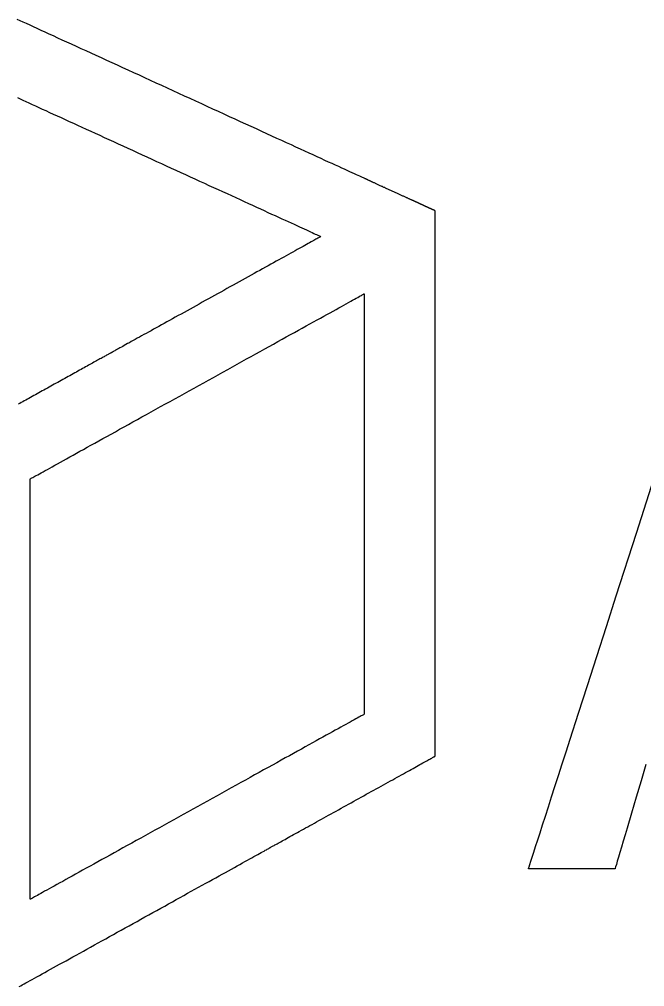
# Model space of a CAD drawing. Extents: x 16 to 853, y 21 to 603.
# Drawn here: x 223.4 to 435.4, y 26.1 to 353.8 of the extents above; entities that cross this region are included whole.
import ezdxf

# ---------------------------------------------------------------- set-up
doc = ezdxf.new("R2010")
doc.units = 0
doc.layers.add('CAPA_1', color=7, linetype='CONTINUOUS')

msp = doc.modelspace()

# ---------------------------------------------------------------- linework, layer by layer
at = {"layer": 'CAPA_1'}
msp.add_lwpolyline([(435.84, 101.31), (434.2, 95.76), (432.55, 90.21), (430.95, 84.83), (429.46, 79.8), (428.77, 77.48), (428.13, 75.3), (427.53, 73.3), (427, 71.49), (426.53, 69.91), (426.13, 68.56), (425.81, 67.47), (425.57, 66.67), (425.42, 66.17), (425.37, 66), (425.28, 66), (425.04, 66), (424.11, 66), (422.66, 66), (420.78, 66), (418.56, 66), (416.08, 66), (410.68, 66), (405.29, 66), (402.81, 66), (400.59, 66), (398.71, 66), (397.26, 66), (396.33, 66), (396.08, 66), (396, 66), (396.05, 66.16), (396.21, 66.65), (396.47, 67.45), (396.82, 68.55), (397.27, 69.95), (397.81, 71.62), (398.44, 73.57), (399.15, 75.77), (399.94, 78.23), (400.81, 80.92), (401.75, 83.85), (402.76, 86.99), (403.84, 90.34), (404.98, 93.89), (406.19, 97.63), (407.45, 101.54), (408.76, 105.62), (410.13, 109.86), (412.99, 118.76), (416.02, 128.15), (419.18, 137.97), (422.45, 148.12), (425.8, 158.52), (432.63, 179.73), (439.47, 200.94)], dxfattribs=at)
at = {"layer": 'CAPA_1', "color": 7}
msp.add_polyline3d([(223.35, 26.06, 0), (223.86, 26.34, 0), (224.41, 26.64, 0), (225, 26.97, 0), (225.64, 27.32, 0), (226.31, 27.69, 0), (227.02, 28.09, 0), (227.77, 28.5, 0), (228.56, 28.94, 0), (229.38, 29.39, 0), (230.23, 29.86, 0), (231.12, 30.35, 0), (232.03, 30.86, 0), (232.98, 31.39, 0), (233.96, 31.93, 0), (234.97, 32.49, 0), (236, 33.06, 0), (237.06, 33.65, 0), (238.14, 34.25, 0), (239.25, 34.86, 0), (240.38, 35.49, 0), (241.53, 36.12, 0), (242.71, 36.77, 0), (243.9, 37.43, 0), (245.1, 38.1, 0), (246.33, 38.78, 0), (247.57, 39.47, 0), (248.83, 40.17, 0), (250.1, 40.87, 0), (251.38, 41.58, 0), (252.68, 42.3, 0), (253.98, 43.02, 0), (255.29, 43.75, 0), (256.62, 44.48, 0), (257.94, 45.21, 0), (259.28, 45.95, 0), (260.62, 46.69, 0), (261.96, 47.43, 0), (263.3, 48.18, 0), (264.64, 48.92, 0), (265.99, 49.67, 0), (267.33, 50.41, 0), (268.67, 51.15, 0), (270.01, 51.9, 0), (271.34, 52.63, 0), (272.67, 53.37, 0), (273.99, 54.1, 0), (275.31, 54.83, 0), (276.61, 55.55, 0), (277.9, 56.27, 0), (279.18, 56.98, 0), (280.45, 57.68, 0), (281.71, 58.38, 0), (282.95, 59.06, 0), (284.18, 59.74, 0), (285.38, 60.41, 0), (286.57, 61.07, 0), (287.75, 61.72, 0), (288.9, 62.36, 0), (290.03, 62.98, 0), (291.13, 63.59, 0), (292.22, 64.19, 0), (293.27, 64.78, 0), (294.31, 65.35, 0), (295.31, 65.91, 0), (296.29, 66.45, 0), (297.23, 66.97, 0), (298.15, 67.48, 0), (299.04, 67.97, 0), (299.89, 68.44, 0), (300.7, 68.9, 0), (301.49, 69.33, 0), (302.24, 69.74, 0), (302.94, 70.14, 0), (303.62, 70.51, 0), (304.25, 70.86, 0), (304.84, 71.18, 0), (305.39, 71.49, 0), (305.89, 71.77, 0), (306.35, 72.02, 0), (306.77, 72.25, 0), (307.14, 72.46, 0), (307.46, 72.64, 0), (307.74, 72.79, 0), (307.96, 72.91, 0), (308.13, 73.01, 0), (308.25, 73.08, 0), (308.32, 73.11, 0), (308.34, 73.12, 0), (308.37, 73.14, 0), (308.43, 73.17, 0), (308.52, 73.22, 0), (308.65, 73.29, 0), (308.81, 73.38, 0), (309, 73.49, 0), (309.22, 73.61, 0), (309.47, 73.75, 0), (309.75, 73.91, 0), (310.06, 74.08, 0), (310.4, 74.27, 0), (310.77, 74.47, 0), (311.16, 74.68, 0), (311.57, 74.92, 0), (312.02, 75.16, 0), (312.48, 75.42, 0), (312.97, 75.69, 0), (313.49, 75.97, 0), (314.02, 76.27, 0), (314.58, 76.58, 0), (315.15, 76.9, 0), (315.75, 77.23, 0), (316.37, 77.57, 0), (317, 77.92, 0), (317.65, 78.28, 0), (318.32, 78.65, 0), (319.01, 79.03, 0), (319.71, 79.42, 0), (320.43, 79.82, 0), (321.16, 80.22, 0), (321.9, 80.63, 0), (322.66, 81.05, 0), (323.43, 81.48, 0), (324.2, 81.91, 0), (324.99, 82.35, 0), (325.79, 82.79, 0), (326.6, 83.24, 0), (327.42, 83.69, 0), (328.25, 84.15, 0), (329.08, 84.61, 0), (329.92, 85.07, 0), (330.76, 85.54, 0), (331.61, 86.01, 0), (332.46, 86.48, 0), (333.31, 86.96, 0), (334.17, 87.43, 0), (335.03, 87.91, 0), (335.89, 88.38, 0), (336.75, 88.86, 0), (337.62, 89.34, 0), (338.48, 89.81, 0), (339.33, 90.29, 0), (340.19, 90.76, 0), (341.04, 91.24, 0), (341.89, 91.7, 0), (342.73, 92.17, 0), (343.57, 92.64, 0), (344.4, 93.1, 0), (345.23, 93.55, 0), (346.05, 94.01, 0), (346.86, 94.46, 0), (347.66, 94.9, 0), (348.45, 95.34, 0), (349.23, 95.77, 0), (350, 96.19, 0), (350.75, 96.61, 0), (351.5, 97.03, 0), (352.23, 97.43, 0), (352.94, 97.83, 0), (353.65, 98.22, 0), (354.33, 98.6, 0), (355, 98.97, 0), (355.66, 99.33, 0), (356.29, 99.68, 0), (356.91, 100.02, 0), (357.51, 100.36, 0), (358.08, 100.67, 0), (358.64, 100.98, 0), (359.18, 101.28, 0), (359.69, 101.56, 0), (360.18, 101.84, 0), (360.65, 102.1, 0), (361.09, 102.34, 0), (361.51, 102.57, 0), (361.9, 102.79, 0), (362.27, 102.99, 0), (362.61, 103.18, 0), (362.92, 103.35, 0), (363.2, 103.51, 0), (363.46, 103.65, 0), (363.68, 103.77, 0), (363.87, 103.88, 0), (364.04, 103.97, 0), (364.16, 104.04, 0), (364.26, 104.09, 0), (364.32, 104.13, 0), (364.35, 104.14, 0), (364.35, 104.15, 0), (364.35, 104.15, 0), (364.35, 104.16, 0), (364.35, 104.18, 0), (364.35, 104.19, 0), (364.35, 104.22, 0), (364.35, 104.24, 0), (364.35, 104.27, 0), (364.35, 104.31, 0), (364.35, 104.34, 0), (364.35, 104.38, 0), (364.35, 104.43, 0), (364.35, 104.47, 0), (364.35, 104.53, 0), (364.35, 104.58, 0), (364.35, 104.64, 0), (364.35, 104.7, 0), (364.35, 104.76, 0), (364.35, 104.83, 0), (364.35, 104.9, 0), (364.35, 104.97, 0), (364.35, 105.04, 0), (364.35, 105.12, 0), (364.35, 105.2, 0), (364.35, 105.28, 0), (364.35, 105.36, 0), (364.35, 105.45, 0), (364.35, 105.54, 0), (364.35, 105.63, 0), (364.35, 105.72, 0), (364.35, 105.81, 0), (364.35, 105.91, 0), (364.35, 106, 0), (364.35, 106.1, 0), (364.35, 106.2, 0), (364.35, 106.3, 0), (364.35, 106.4, 0), (364.35, 106.51, 0), (364.35, 106.61, 0), (364.35, 106.72, 0), (364.35, 106.82, 0), (364.35, 106.93, 0), (364.35, 107.03, 0), (364.35, 107.14, 0), (364.35, 107.25, 0), (364.35, 107.36, 0), (364.35, 107.47, 0), (364.35, 107.58, 0), (364.35, 107.69, 0), (364.35, 107.8, 0), (364.35, 107.9, 0), (364.35, 108.01, 0), (364.35, 108.12, 0), (364.35, 108.23, 0), (364.35, 108.34, 0), (364.35, 108.44, 0), (364.35, 108.55, 0), (364.35, 108.66, 0), (364.35, 108.76, 0), (364.35, 108.87, 0), (364.35, 108.97, 0), (364.35, 109.07, 0), (364.35, 109.17, 0), (364.35, 109.27, 0), (364.35, 109.37, 0), (364.35, 109.47, 0), (364.35, 109.56, 0), (364.35, 109.66, 0), (364.35, 109.75, 0), (364.35, 109.84, 0), (364.35, 109.92, 0), (364.35, 110.01, 0), (364.35, 110.09, 0), (364.35, 110.18, 0), (364.35, 110.26, 0), (364.35, 110.33, 0), (364.35, 110.41, 0), (364.35, 110.48, 0), (364.35, 110.55, 0), (364.35, 110.62, 0), (364.35, 110.68, 0), (364.35, 110.74, 0), (364.35, 110.8, 0), (364.35, 110.85, 0), (364.35, 110.91, 0), (364.35, 110.95, 0), (364.35, 111, 0), (364.35, 111.04, 0), (364.35, 111.08, 0), (364.35, 111.11, 0), (364.35, 111.14, 0), (364.35, 111.17, 0), (364.35, 111.19, 0), (364.35, 111.21, 0), (364.35, 111.22, 0), (364.35, 111.23, 0), (364.35, 111.24, 0), (364.35, 111.24, 0), (364.35, 111.31, 0), (364.35, 111.49, 0), (364.35, 111.76, 0), (364.35, 112.14, 0), (364.35, 112.61, 0), (364.35, 113.18, 0), (364.35, 113.85, 0), (364.35, 114.6, 0), (364.35, 115.45, 0), (364.35, 116.38, 0), (364.35, 117.4, 0), (364.35, 118.5, 0), (364.35, 119.68, 0), (364.35, 120.93, 0), (364.35, 122.27, 0), (364.35, 123.68, 0), (364.35, 125.16, 0), (364.35, 126.71, 0), (364.35, 128.32, 0), (364.35, 130, 0), (364.35, 131.75, 0), (364.35, 133.56, 0), (364.35, 135.42, 0), (364.35, 137.34, 0), (364.35, 139.31, 0), (364.35, 141.34, 0), (364.35, 143.42, 0), (364.35, 145.54, 0), (364.35, 147.71, 0), (364.35, 149.92, 0), (364.35, 152.17, 0), (364.35, 154.46, 0), (364.35, 156.79, 0), (364.35, 159.16, 0), (364.35, 161.55, 0), (364.35, 163.97, 0), (364.35, 166.43, 0), (364.35, 168.9, 0), (364.35, 171.41, 0), (364.35, 173.93, 0), (364.35, 176.47, 0), (364.35, 179.03, 0), (364.35, 181.6, 0), (364.35, 184.19, 0), (364.35, 186.78, 0), (364.35, 189.38, 0), (364.35, 191.99, 0), (364.35, 194.6, 0), (364.35, 197.22, 0), (364.35, 199.83, 0), (364.35, 202.44, 0), (364.35, 205.05, 0), (364.35, 207.64, 0), (364.35, 210.23, 0), (364.35, 212.81, 0), (364.35, 215.37, 0), (364.35, 217.91, 0), (364.35, 220.44, 0), (364.35, 222.95, 0), (364.35, 225.43, 0), (364.35, 227.89, 0), (364.35, 230.32, 0), (364.35, 232.73, 0), (364.35, 235.1, 0), (364.35, 237.43, 0), (364.35, 239.73, 0), (364.35, 242, 0), (364.35, 244.22, 0), (364.35, 246.4, 0), (364.35, 248.53, 0), (364.35, 250.62, 0), (364.35, 252.66, 0), (364.35, 254.65, 0), (364.35, 256.58, 0), (364.35, 258.46, 0), (364.35, 260.28, 0), (364.35, 262.04, 0), (364.35, 263.74, 0), (364.35, 265.37, 0), (364.35, 266.94, 0), (364.35, 268.44, 0), (364.35, 269.86, 0), (364.35, 271.22, 0), (364.35, 272.49, 0), (364.35, 273.69, 0), (364.35, 274.81, 0), (364.35, 275.85, 0), (364.35, 276.8, 0), (364.35, 277.67, 0), (364.35, 278.45, 0), (364.35, 279.14, 0), (364.35, 279.73, 0), (364.35, 280.23, 0), (364.35, 280.63, 0), (364.35, 280.93, 0), (364.35, 281.13, 0), (364.35, 281.23, 0), (364.35, 281.24, 0), (364.35, 281.24, 0), (364.35, 281.25, 0), (364.35, 281.27, 0), (364.35, 281.29, 0), (364.35, 281.31, 0), (364.35, 281.34, 0), (364.35, 281.37, 0), (364.35, 281.4, 0), (364.35, 281.44, 0), (364.35, 281.49, 0), (364.35, 281.54, 0), (364.35, 281.59, 0), (364.35, 281.64, 0), (364.35, 281.7, 0), (364.35, 281.76, 0), (364.35, 281.83, 0), (364.35, 281.9, 0), (364.35, 281.97, 0), (364.35, 282.05, 0), (364.35, 282.12, 0), (364.35, 282.2, 0), (364.35, 282.29, 0), (364.35, 282.37, 0), (364.35, 282.46, 0), (364.35, 282.55, 0), (364.35, 282.65, 0), (364.35, 282.74, 0), (364.35, 282.84, 0), (364.35, 282.94, 0), (364.35, 283.04, 0), (364.35, 283.14, 0), (364.35, 283.25, 0), (364.35, 283.35, 0), (364.35, 283.46, 0), (364.35, 283.57, 0), (364.35, 283.68, 0), (364.35, 283.8, 0), (364.35, 283.91, 0), (364.35, 284.02, 0), (364.35, 284.14, 0), (364.35, 284.25, 0), (364.35, 284.37, 0), (364.35, 284.49, 0), (364.35, 284.61, 0), (364.35, 284.72, 0), (364.35, 284.84, 0), (364.35, 284.96, 0), (364.35, 285.08, 0), (364.35, 285.2, 0), (364.35, 285.32, 0), (364.35, 285.44, 0), (364.35, 285.55, 0), (364.35, 285.67, 0), (364.35, 285.79, 0), (364.35, 285.91, 0), (364.35, 286.02, 0), (364.35, 286.14, 0), (364.35, 286.25, 0), (364.35, 286.37, 0), (364.35, 286.48, 0), (364.35, 286.59, 0), (364.35, 286.7, 0), (364.35, 286.81, 0), (364.35, 286.92, 0), (364.35, 287.02, 0), (364.35, 287.12, 0), (364.35, 287.23, 0), (364.35, 287.33, 0), (364.35, 287.43, 0), (364.35, 287.52, 0), (364.35, 287.62, 0), (364.35, 287.71, 0), (364.35, 287.8, 0), (364.35, 287.88, 0), (364.35, 287.97, 0), (364.35, 288.05, 0), (364.35, 288.13, 0), (364.35, 288.2, 0), (364.35, 288.28, 0), (364.35, 288.35, 0), (364.35, 288.41, 0), (364.35, 288.48, 0), (364.35, 288.54, 0), (364.35, 288.59, 0), (364.35, 288.65, 0), (364.35, 288.69, 0), (364.35, 288.74, 0), (364.35, 288.78, 0), (364.35, 288.82, 0), (364.35, 288.85, 0), (364.35, 288.88, 0), (364.35, 288.91, 0), (364.35, 288.93, 0), (364.35, 288.94, 0), (364.35, 288.96, 0), (364.35, 288.96, 0), (364.35, 288.97, 0), (364.35, 288.97, 0), (364.34, 288.97, 0), (364.33, 288.98, 0), (364.32, 288.98, 0), (364.3, 288.99, 0), (364.27, 289, 0), (364.25, 289.01, 0), (364.22, 289.03, 0), (364.18, 289.04, 0), (364.14, 289.06, 0), (364.1, 289.08, 0), (364.06, 289.1, 0), (364.01, 289.12, 0), (363.96, 289.15, 0), (363.9, 289.17, 0), (363.84, 289.2, 0), (363.78, 289.23, 0), (363.72, 289.25, 0), (363.65, 289.29, 0), (363.58, 289.32, 0), (363.51, 289.35, 0), (363.44, 289.38, 0), (363.36, 289.42, 0), (363.28, 289.46, 0), (363.2, 289.49, 0), (363.12, 289.53, 0), (363.03, 289.57, 0), (362.94, 289.61, 0), (362.85, 289.65, 0), (362.76, 289.69, 0), (362.67, 289.74, 0), (362.57, 289.78, 0), (362.48, 289.82, 0), (362.38, 289.87, 0), (362.28, 289.91, 0), (362.18, 289.96, 0), (362.08, 290, 0), (361.98, 290.05, 0), (361.87, 290.1, 0), (361.77, 290.15, 0), (361.67, 290.19, 0), (361.56, 290.24, 0), (361.45, 290.29, 0), (361.35, 290.34, 0), (361.24, 290.39, 0), (361.13, 290.44, 0), (361.02, 290.49, 0), (360.92, 290.54, 0), (360.81, 290.59, 0), (360.7, 290.64, 0), (360.59, 290.69, 0), (360.48, 290.74, 0), (360.38, 290.79, 0), (360.27, 290.83, 0), (360.16, 290.88, 0), (360.06, 290.93, 0), (359.95, 290.98, 0), (359.85, 291.03, 0), (359.74, 291.07, 0), (359.64, 291.12, 0), (359.54, 291.17, 0), (359.44, 291.21, 0), (359.34, 291.26, 0), (359.24, 291.31, 0), (359.14, 291.35, 0), (359.05, 291.39, 0), (358.95, 291.44, 0), (358.86, 291.48, 0), (358.77, 291.52, 0), (358.68, 291.56, 0), (358.6, 291.6, 0), (358.51, 291.64, 0), (358.43, 291.68, 0), (358.35, 291.71, 0), (358.27, 291.75, 0), (358.2, 291.78, 0), (358.12, 291.82, 0), (358.05, 291.85, 0), (357.99, 291.88, 0), (357.92, 291.91, 0), (357.86, 291.94, 0), (357.8, 291.96, 0), (357.74, 291.99, 0), (357.69, 292.01, 0), (357.64, 292.04, 0), (357.59, 292.06, 0), (357.55, 292.08, 0), (357.51, 292.1, 0), (357.47, 292.11, 0), (357.44, 292.13, 0), (357.41, 292.14, 0), (357.39, 292.15, 0), (357.37, 292.16, 0), (357.35, 292.17, 0), (357.34, 292.18, 0), (357.33, 292.18, 0), (357.32, 292.18, 0), (357.32, 292.18, 0), (357.31, 292.19, 0), (357.29, 292.2, 0), (357.26, 292.21, 0), (357.22, 292.23, 0), (357.17, 292.25, 0), (357.11, 292.28, 0), (357.04, 292.31, 0), (356.96, 292.35, 0), (356.88, 292.39, 0), (356.78, 292.43, 0), (356.68, 292.48, 0), (356.57, 292.53, 0), (356.45, 292.58, 0), (356.33, 292.64, 0), (356.19, 292.7, 0), (356.05, 292.76, 0), (355.9, 292.83, 0), (355.75, 292.9, 0), (355.59, 292.98, 0), (355.42, 293.05, 0), (355.25, 293.13, 0), (355.07, 293.21, 0), (354.88, 293.3, 0), (354.69, 293.39, 0), (354.5, 293.48, 0), (354.3, 293.57, 0), (354.09, 293.66, 0), (353.88, 293.76, 0), (353.67, 293.86, 0), (353.45, 293.95, 0), (353.23, 294.06, 0), (353, 294.16, 0), (352.77, 294.27, 0), (352.54, 294.37, 0), (352.3, 294.48, 0), (352.06, 294.59, 0), (351.82, 294.7, 0), (351.58, 294.81, 0), (351.33, 294.93, 0), (351.08, 295.04, 0), (350.83, 295.15, 0), (350.58, 295.27, 0), (350.33, 295.38, 0), (350.07, 295.5, 0), (349.82, 295.62, 0), (349.56, 295.73, 0), (349.31, 295.85, 0), (349.05, 295.97, 0), (348.8, 296.09, 0), (348.54, 296.2, 0), (348.28, 296.32, 0), (348.03, 296.44, 0), (347.77, 296.55, 0), (347.52, 296.67, 0), (347.27, 296.79, 0), (347.02, 296.9, 0), (346.77, 297.01, 0), (346.52, 297.13, 0), (346.27, 297.24, 0), (346.03, 297.35, 0), (345.79, 297.46, 0), (345.55, 297.57, 0), (345.32, 297.68, 0), (345.09, 297.78, 0), (344.86, 297.89, 0), (344.63, 297.99, 0), (344.41, 298.09, 0), (344.2, 298.19, 0), (343.99, 298.29, 0), (343.78, 298.38, 0), (343.57, 298.48, 0), (343.38, 298.57, 0), (343.18, 298.65, 0), (342.99, 298.74, 0), (342.81, 298.82, 0), (342.64, 298.9, 0), (342.46, 298.98, 0), (342.3, 299.06, 0), (342.14, 299.13, 0), (341.99, 299.2, 0), (341.85, 299.27, 0), (341.71, 299.33, 0), (341.58, 299.39, 0), (341.46, 299.44, 0), (341.34, 299.5, 0), (341.23, 299.55, 0), (341.13, 299.59, 0), (341.05, 299.63, 0), (340.96, 299.67, 0), (340.89, 299.7, 0), (340.82, 299.73, 0), (340.77, 299.76, 0), (340.72, 299.78, 0), (340.69, 299.8, 0), (340.66, 299.81, 0), (340.65, 299.81, 0), (340.64, 299.82, 0), (340.61, 299.83, 0), (340.49, 299.89, 0), (340.3, 299.97, 0), (340.04, 300.09, 0), (339.7, 300.25, 0), (339.3, 300.43, 0), (338.82, 300.65, 0), (338.27, 300.9, 0), (337.66, 301.18, 0), (336.99, 301.49, 0), (336.25, 301.83, 0), (335.45, 302.19, 0), (334.59, 302.59, 0), (333.67, 303.01, 0), (332.69, 303.45, 0), (331.67, 303.93, 0), (330.58, 304.42, 0), (329.45, 304.94, 0), (328.26, 305.48, 0), (327.03, 306.05, 0), (325.75, 306.63, 0), (324.43, 307.24, 0), (323.06, 307.87, 0), (321.65, 308.51, 0), (320.2, 309.18, 0), (318.71, 309.86, 0), (317.18, 310.56, 0), (315.62, 311.27, 0), (314.02, 312, 0), (312.39, 312.75, 0), (310.74, 313.5, 0), (309.05, 314.28, 0), (307.33, 315.06, 0), (305.59, 315.86, 0), (303.83, 316.67, 0), (302.04, 317.49, 0), (300.23, 318.31, 0), (298.41, 319.15, 0), (296.56, 319.99, 0), (294.7, 320.84, 0), (292.83, 321.7, 0), (290.94, 322.57, 0), (289.04, 323.44, 0), (287.13, 324.31, 0), (285.22, 325.19, 0), (283.29, 326.06, 0), (281.37, 326.95, 0), (279.44, 327.83, 0), (277.51, 328.71, 0), (275.58, 329.6, 0), (273.65, 330.48, 0), (271.72, 331.36, 0), (269.8, 332.24, 0), (267.89, 333.12, 0), (265.98, 333.99, 0), (264.09, 334.86, 0), (262.2, 335.72, 0), (260.33, 336.57, 0), (258.48, 337.42, 0), (256.64, 338.26, 0), (254.82, 339.1, 0), (253.02, 339.92, 0), (251.24, 340.74, 0), (249.49, 341.54, 0), (247.75, 342.33, 0), (246.05, 343.11, 0), (244.37, 343.88, 0), (242.72, 344.63, 0), (241.1, 345.38, 0), (239.52, 346.1, 0), (237.97, 346.81, 0), (236.46, 347.5, 0), (234.98, 348.18, 0), (233.54, 348.83, 0), (232.15, 349.47, 0), (230.79, 350.09, 0), (229.49, 350.69, 0), (228.22, 351.27, 0), (227.01, 351.83, 0), (225.84, 352.36, 0), (224.72, 352.87, 0), (223.66, 353.36, 0), (222.65, 353.82, 0)], dxfattribs=at)
at = {"layer": 'CAPA_1', "color": 1}
for points in [[(222.76, 327.29, 0), (223.67, 326.87, 0), (224.63, 326.43, 0), (225.62, 325.98, 0), (226.65, 325.51, 0), (227.72, 325.01, 0), (228.84, 324.51, 0), (229.98, 323.98, 0), (231.16, 323.44, 0), (232.38, 322.89, 0), (233.62, 322.31, 0), (234.9, 321.73, 0), (236.21, 321.13, 0), (237.54, 320.52, 0), (238.91, 319.9, 0), (240.3, 319.26, 0), (241.71, 318.61, 0), (243.15, 317.96, 0), (244.61, 317.29, 0), (246.09, 316.61, 0), (247.59, 315.92, 0), (249.11, 315.23, 0), (250.64, 314.53, 0), (252.19, 313.82, 0), (253.76, 313.1, 0), (255.34, 312.38, 0), (256.93, 311.65, 0), (258.53, 310.92, 0), (260.14, 310.18, 0), (261.76, 309.44, 0), (263.38, 308.7, 0), (265.01, 307.95, 0), (266.64, 307.2, 0), (268.28, 306.45, 0), (269.92, 305.7, 0), (271.56, 304.95, 0), (273.2, 304.2, 0), (274.83, 303.45, 0), (276.47, 302.71, 0), (278.1, 301.96, 0), (279.72, 301.22, 0), (281.33, 300.48, 0), (282.94, 299.75, 0), (284.53, 299.01, 0), (286.12, 298.29, 0), (287.69, 297.57, 0), (289.25, 296.86, 0), (290.79, 296.15, 0), (292.32, 295.45, 0), (293.83, 294.76, 0), (295.32, 294.08, 0), (296.79, 293.41, 0), (298.24, 292.74, 0), (299.66, 292.09, 0), (301.06, 291.45, 0), (302.44, 290.82, 0), (303.79, 290.2, 0), (305.11, 289.6, 0), (306.4, 289, 0), (307.67, 288.43, 0), (308.9, 287.86, 0), (310.1, 287.31, 0), (311.26, 286.78, 0), (312.39, 286.27, 0), (313.48, 285.77, 0), (314.53, 285.29, 0), (315.55, 284.82, 0), (316.52, 284.38, 0), (317.45, 283.95, 0), (318.34, 283.54, 0), (319.18, 283.16, 0), (319.98, 282.79, 0), (320.73, 282.45, 0), (321.43, 282.13, 0), (322.08, 281.83, 0), (322.68, 281.55, 0), (323.23, 281.3, 0), (323.73, 281.08, 0), (324.17, 280.87, 0), (324.55, 280.7, 0), (324.88, 280.55, 0), (325.15, 280.43, 0), (325.36, 280.33, 0), (325.5, 280.26, 0), (325.59, 280.22, 0), (325.61, 280.21, 0), (325.58, 280.2, 0), (325.52, 280.16, 0), (325.41, 280.1, 0), (325.26, 280.02, 0), (325.08, 279.92, 0), (324.86, 279.79, 0), (324.6, 279.65, 0), (324.3, 279.49, 0), (323.97, 279.3, 0), (323.61, 279.1, 0), (323.21, 278.88, 0), (322.79, 278.65, 0), (322.32, 278.39, 0), (321.83, 278.12, 0), (321.31, 277.83, 0), (320.76, 277.53, 0), (320.19, 277.21, 0), (319.58, 276.87, 0), (318.95, 276.52, 0), (318.29, 276.16, 0), (317.61, 275.78, 0), (316.9, 275.39, 0), (316.17, 274.98, 0), (315.42, 274.56, 0), (314.64, 274.14, 0), (313.85, 273.7, 0), (313.03, 273.24, 0), (312.2, 272.78, 0), (311.34, 272.31, 0), (310.47, 271.83, 0), (309.58, 271.33, 0), (308.68, 270.83, 0), (307.76, 270.33, 0), (306.83, 269.81, 0), (305.88, 269.29, 0), (304.93, 268.75, 0), (303.95, 268.22, 0), (302.97, 267.67, 0), (301.98, 267.12, 0), (300.98, 266.57, 0), (299.97, 266.01, 0), (298.95, 265.45, 0), (297.93, 264.88, 0), (296.9, 264.31, 0), (295.86, 263.73, 0), (294.82, 263.16, 0), (293.77, 262.58, 0), (292.73, 262, 0), (291.68, 261.42, 0), (290.63, 260.84, 0), (289.58, 260.25, 0), (288.53, 259.67, 0), (287.48, 259.09, 0), (286.43, 258.51, 0), (285.39, 257.94, 0), (284.35, 257.36, 0), (283.32, 256.79, 0), (282.29, 256.22, 0), (281.26, 255.65, 0), (280.25, 255.09, 0), (279.24, 254.53, 0), (278.24, 253.97, 0), (277.25, 253.43, 0), (276.27, 252.88, 0), (275.3, 252.35, 0), (274.34, 251.82, 0), (273.4, 251.29, 0), (272.47, 250.78, 0), (271.55, 250.27, 0), (270.65, 249.77, 0), (269.76, 249.28, 0), (268.9, 248.8, 0), (268.05, 248.33, 0), (267.21, 247.87, 0), (266.4, 247.42, 0), (265.61, 246.98, 0), (264.84, 246.55, 0), (264.09, 246.14, 0), (263.36, 245.74, 0), (262.66, 245.35, 0), (261.98, 244.97, 0), (261.33, 244.61, 0), (260.7, 244.26, 0), (260.1, 243.93, 0), (259.53, 243.61, 0), (258.98, 243.31, 0), (258.46, 243.02, 0), (257.98, 242.75, 0), (257.52, 242.5, 0), (257.1, 242.27, 0), (256.71, 242.05, 0), (256.35, 241.85, 0), (256.03, 241.67, 0), (255.74, 241.51, 0), (255.49, 241.37, 0), (255.27, 241.25, 0), (255.09, 241.16, 0), (254.95, 241.08, 0), (254.85, 241.02, 0), (254.79, 240.99, 0), (254.77, 240.98, 0)], [(227.09, 55.65, 0), (227.09, 55.69, 0), (227.09, 55.81, 0), (227.09, 56, 0), (227.09, 56.27, 0), (227.09, 56.61, 0), (227.09, 57.03, 0), (227.09, 57.51, 0), (227.09, 58.06, 0), (227.09, 58.68, 0), (227.09, 59.37, 0), (227.09, 60.12, 0), (227.09, 60.93, 0), (227.09, 61.8, 0), (227.09, 62.73, 0), (227.09, 63.73, 0), (227.09, 64.77, 0), (227.09, 65.87, 0), (227.09, 67.03, 0), (227.09, 68.24, 0), (227.09, 69.49, 0), (227.09, 70.8, 0), (227.09, 72.15, 0), (227.09, 73.55, 0), (227.09, 75, 0), (227.09, 76.48, 0), (227.09, 78.01, 0), (227.09, 79.58, 0), (227.09, 81.18, 0), (227.09, 82.82, 0), (227.09, 84.5, 0), (227.09, 86.21, 0), (227.09, 87.95, 0), (227.09, 89.72, 0), (227.09, 91.52, 0), (227.09, 93.35, 0), (227.09, 95.21, 0), (227.09, 97.09, 0), (227.09, 98.99, 0), (227.09, 100.91, 0), (227.09, 102.85, 0), (227.09, 104.81, 0), (227.09, 106.79, 0), (227.09, 108.78, 0), (227.09, 110.79, 0), (227.09, 112.81, 0), (227.09, 114.84, 0), (227.09, 116.87, 0), (227.09, 118.92, 0), (227.09, 120.97, 0), (227.09, 123.03, 0), (227.09, 125.08, 0), (227.09, 127.14, 0), (227.09, 129.2, 0), (227.09, 131.26, 0), (227.09, 133.31, 0), (227.09, 135.36, 0), (227.09, 137.41, 0), (227.09, 139.44, 0), (227.09, 141.47, 0), (227.09, 143.48, 0), (227.09, 145.49, 0), (227.09, 147.47, 0), (227.09, 149.45, 0), (227.09, 151.41, 0), (227.09, 153.34, 0), (227.09, 155.26, 0), (227.09, 157.16, 0), (227.09, 159.03, 0), (227.09, 160.88, 0), (227.09, 162.7, 0), (227.09, 164.49, 0), (227.09, 166.26, 0), (227.09, 167.99, 0), (227.09, 169.69, 0), (227.09, 171.36, 0), (227.09, 172.99, 0), (227.09, 174.59, 0), (227.09, 176.15, 0), (227.09, 177.66, 0), (227.09, 179.14, 0), (227.09, 180.57, 0), (227.09, 181.96, 0), (227.09, 183.3, 0), (227.09, 184.59, 0), (227.09, 185.84, 0), (227.09, 187.03, 0), (227.09, 188.18, 0), (227.09, 189.26, 0), (227.09, 190.3, 0), (227.09, 191.27, 0), (227.09, 192.19, 0), (227.09, 193.05, 0), (227.09, 193.85, 0), (227.09, 194.58, 0), (227.09, 195.25, 0), (227.09, 195.85, 0), (227.09, 196.39, 0), (227.09, 196.85, 0), (227.09, 197.25, 0), (227.09, 197.57, 0), (227.09, 197.82, 0), (227.09, 198, 0), (227.09, 198.09, 0), (227.09, 198.12, 0), (227.14, 198.15, 0), (227.25, 198.21, 0), (227.42, 198.3, 0), (227.64, 198.43, 0), (227.93, 198.58, 0), (228.27, 198.77, 0), (228.67, 198.99, 0), (229.12, 199.24, 0), (229.63, 199.52, 0), (230.19, 199.83, 0), (230.79, 200.17, 0), (231.45, 200.53, 0), (232.16, 200.92, 0), (232.91, 201.34, 0), (233.71, 201.78, 0), (234.55, 202.25, 0), (235.44, 202.74, 0), (236.36, 203.25, 0), (237.33, 203.79, 0), (238.34, 204.35, 0), (239.39, 204.93, 0), (240.47, 205.53, 0), (241.59, 206.15, 0), (242.75, 206.79, 0), (243.94, 207.45, 0), (245.16, 208.12, 0), (246.41, 208.82, 0), (247.69, 209.53, 0), (249.01, 210.25, 0), (250.34, 211, 0), (251.71, 211.75, 0), (253.1, 212.52, 0), (254.51, 213.31, 0), (255.95, 214.1, 0), (257.41, 214.91, 0), (258.89, 215.73, 0), (260.38, 216.56, 0), (261.9, 217.4, 0), (263.43, 218.24, 0), (264.98, 219.1, 0), (266.54, 219.97, 0), (268.11, 220.84, 0), (269.7, 221.72, 0), (271.29, 222.6, 0), (272.9, 223.49, 0), (274.51, 224.38, 0), (276.13, 225.28, 0), (277.76, 226.18, 0), (279.39, 227.08, 0), (281.02, 227.99, 0), (282.66, 228.89, 0), (284.29, 229.8, 0), (285.93, 230.71, 0), (287.56, 231.61, 0), (289.19, 232.51, 0), (290.82, 233.41, 0), (292.44, 234.31, 0), (294.06, 235.21, 0), (295.67, 236.1, 0), (297.27, 236.98, 0), (298.85, 237.86, 0), (300.43, 238.74, 0), (302, 239.6, 0), (303.55, 240.46, 0), (305.08, 241.31, 0), (306.6, 242.15, 0), (308.1, 242.99, 0), (309.58, 243.81, 0), (311.05, 244.62, 0), (312.49, 245.42, 0), (313.91, 246.2, 0), (315.31, 246.98, 0), (316.68, 247.74, 0), (318.02, 248.48, 0), (319.34, 249.21, 0), (320.63, 249.92, 0), (321.89, 250.62, 0), (323.12, 251.3, 0), (324.32, 251.97, 0), (325.48, 252.61, 0), (326.61, 253.24, 0), (327.7, 253.84, 0), (328.76, 254.43, 0), (329.78, 254.99, 0), (330.76, 255.53, 0), (331.7, 256.05, 0), (332.59, 256.55, 0), (333.45, 257.02, 0), (334.26, 257.47, 0), (335.02, 257.89, 0), (335.74, 258.29, 0), (336.41, 258.66, 0), (337.03, 259.01, 0), (337.6, 259.32, 0), (338.12, 259.61, 0), (338.58, 259.87, 0), (338.99, 260.09, 0), (339.35, 260.29, 0), (339.65, 260.46, 0), (339.89, 260.59, 0), (340.08, 260.69, 0), (340.2, 260.76, 0), (340.26, 260.8, 0), (340.27, 260.79, 0), (340.27, 260.71, 0), (340.27, 260.56, 0), (340.27, 260.33, 0), (340.27, 260.02, 0), (340.27, 259.64, 0), (340.27, 259.19, 0), (340.27, 258.68, 0), (340.27, 258.09, 0), (340.27, 257.44, 0), (340.27, 256.72, 0), (340.27, 255.94, 0), (340.27, 255.1, 0), (340.27, 254.19, 0), (340.27, 253.23, 0), (340.27, 252.21, 0), (340.27, 251.14, 0), (340.27, 250.01, 0), (340.27, 248.83, 0), (340.27, 247.59, 0), (340.27, 246.31, 0), (340.27, 244.98, 0), (340.27, 243.61, 0), (340.27, 242.19, 0), (340.27, 240.72, 0), (340.27, 239.21, 0), (340.27, 237.67, 0), (340.27, 236.08, 0), (340.27, 234.46, 0), (340.27, 232.8, 0), (340.27, 231.1, 0), (340.27, 229.38, 0), (340.27, 227.62, 0), (340.27, 225.83, 0), (340.27, 224.02, 0), (340.27, 222.18, 0), (340.27, 220.31, 0), (340.27, 218.42, 0), (340.27, 216.51, 0), (340.27, 214.57, 0), (340.27, 212.62, 0), (340.27, 210.65, 0), (340.27, 208.67, 0), (340.27, 206.67, 0), (340.27, 204.66, 0), (340.27, 202.63, 0), (340.27, 200.6, 0), (340.27, 198.56, 0), (340.27, 196.51, 0), (340.27, 194.46, 0), (340.27, 192.4, 0), (340.27, 190.34, 0), (340.27, 188.28, 0), (340.27, 186.22, 0), (340.27, 184.17, 0), (340.27, 182.12, 0), (340.27, 180.07, 0), (340.27, 178.03, 0), (340.27, 176, 0), (340.27, 173.98, 0), (340.27, 171.97, 0), (340.27, 169.97, 0), (340.27, 167.99, 0), (340.27, 166.03, 0), (340.27, 164.08, 0), (340.27, 162.15, 0), (340.27, 160.24, 0), (340.27, 158.36, 0), (340.27, 156.5, 0), (340.27, 154.66, 0), (340.27, 152.85, 0), (340.27, 151.07, 0), (340.27, 149.33, 0), (340.27, 147.61, 0), (340.27, 145.92, 0), (340.27, 144.27, 0), (340.27, 142.66, 0), (340.27, 141.08, 0), (340.27, 139.54, 0), (340.27, 138.05, 0), (340.27, 136.59, 0), (340.27, 135.18, 0), (340.27, 133.82, 0), (340.27, 132.5, 0), (340.27, 131.23, 0), (340.27, 130.01, 0), (340.27, 128.84, 0), (340.27, 127.73, 0), (340.27, 126.67, 0), (340.27, 125.66, 0), (340.27, 124.71, 0), (340.27, 123.83, 0), (340.27, 123, 0), (340.27, 122.23, 0), (340.27, 121.53, 0), (340.27, 120.9, 0), (340.27, 120.33, 0), (340.27, 119.83, 0), (340.27, 119.39, 0), (340.27, 119.03, 0), (340.27, 118.75, 0), (340.27, 118.53, 0), (340.27, 118.4, 0), (340.27, 118.34, 0), (340.25, 118.33, 0), (340.18, 118.28, 0), (340.04, 118.21, 0), (339.84, 118.1, 0), (339.58, 117.95, 0), (339.27, 117.78, 0), (338.9, 117.58, 0), (338.47, 117.34, 0), (337.99, 117.07, 0), (337.46, 116.78, 0), (336.88, 116.46, 0), (336.24, 116.11, 0), (335.56, 115.73, 0), (334.83, 115.33, 0), (334.06, 114.9, 0), (333.24, 114.44, 0), (332.37, 113.96, 0), (331.47, 113.46, 0), (330.52, 112.94, 0), (329.53, 112.39, 0), (328.5, 111.82, 0), (327.43, 111.23, 0), (326.33, 110.62, 0), (325.19, 109.99, 0), (324.02, 109.34, 0), (322.82, 108.67, 0), (321.58, 107.98, 0), (320.31, 107.28, 0), (319.01, 106.56, 0), (317.69, 105.83, 0), (316.34, 105.08, 0), (314.96, 104.32, 0), (313.56, 103.54, 0), (312.13, 102.75, 0), (310.69, 101.95, 0), (309.22, 101.14, 0), (307.73, 100.31, 0), (306.22, 99.48, 0), (304.7, 98.64, 0), (303.16, 97.78, 0), (301.61, 96.92, 0), (300.04, 96.05, 0), (298.46, 95.18, 0), (296.87, 94.3, 0), (295.27, 93.41, 0), (293.66, 92.52, 0), (292.04, 91.62, 0), (290.42, 90.73, 0), (288.79, 89.82, 0), (287.16, 88.92, 0), (285.52, 88.01, 0), (283.88, 87.11, 0), (282.25, 86.2, 0), (280.61, 85.3, 0), (278.98, 84.39, 0), (277.35, 83.49, 0), (275.73, 82.59, 0), (274.11, 81.69, 0), (272.5, 80.8, 0), (270.89, 79.91, 0), (269.3, 79.03, 0), (267.72, 78.15, 0), (266.15, 77.28, 0), (264.59, 76.42, 0), (263.05, 75.57, 0), (261.52, 74.72, 0), (260.01, 73.88, 0), (258.51, 73.06, 0), (257.04, 72.24, 0), (255.59, 71.44, 0), (254.16, 70.64, 0), (252.75, 69.86, 0), (251.37, 69.1, 0), (250.01, 68.35, 0), (248.68, 67.61, 0), (247.37, 66.89, 0), (246.1, 66.18, 0), (244.85, 65.49, 0), (243.64, 64.82, 0), (242.46, 64.16, 0), (241.31, 63.53, 0), (240.2, 62.91, 0), (239.12, 62.32, 0), (238.09, 61.74, 0), (237.09, 61.19, 0), (236.13, 60.66, 0), (235.21, 60.15, 0), (234.34, 59.67, 0), (233.5, 59.2, 0), (232.72, 58.77, 0), (231.98, 58.36, 0), (231.28, 57.97, 0), (230.64, 57.62, 0), (230.04, 57.29, 0), (229.5, 56.99, 0), (229, 56.71, 0), (228.57, 56.47, 0), (228.18, 56.26, 0), (227.85, 56.08, 0), (227.58, 55.93, 0), (227.37, 55.81, 0), (227.22, 55.72, 0), (227.12, 55.67, 0), (227.09, 55.65, 0)], [(254.77, 240.98, 0), (254.76, 240.97, 0), (254.72, 240.95, 0), (254.67, 240.92, 0), (254.59, 240.88, 0), (254.49, 240.82, 0), (254.37, 240.75, 0), (254.23, 240.68, 0), (254.06, 240.59, 0), (253.88, 240.49, 0), (253.68, 240.37, 0), (253.46, 240.25, 0), (253.23, 240.12, 0), (252.97, 239.98, 0), (252.7, 239.83, 0), (252.41, 239.67, 0), (252.1, 239.5, 0), (251.78, 239.32, 0), (251.45, 239.13, 0), (251.09, 238.94, 0), (250.73, 238.74, 0), (250.35, 238.53, 0), (249.95, 238.31, 0), (249.54, 238.08, 0), (249.12, 237.85, 0), (248.69, 237.61, 0), (248.25, 237.36, 0), (247.79, 237.11, 0), (247.33, 236.85, 0), (246.85, 236.59, 0), (246.36, 236.32, 0), (245.87, 236.04, 0), (245.36, 235.77, 0), (244.85, 235.48, 0), (244.33, 235.19, 0), (243.8, 234.9, 0), (243.26, 234.6, 0), (242.72, 234.3, 0), (242.17, 234, 0), (241.61, 233.69, 0), (241.05, 233.38, 0), (240.49, 233.06, 0), (239.92, 232.75, 0), (239.34, 232.43, 0), (238.77, 232.11, 0), (238.19, 231.79, 0), (237.6, 231.47, 0), (237.02, 231.14, 0), (236.43, 230.82, 0), (235.84, 230.49, 0), (235.25, 230.17, 0), (234.66, 229.84, 0), (234.08, 229.51, 0), (233.49, 229.19, 0), (232.9, 228.86, 0), (232.32, 228.54, 0), (231.73, 228.22, 0), (231.15, 227.9, 0), (230.57, 227.57, 0), (230, 227.26, 0), (229.43, 226.94, 0), (228.86, 226.63, 0), (228.3, 226.32, 0), (227.74, 226.01, 0), (227.19, 225.7, 0), (226.65, 225.4, 0), (226.11, 225.1, 0), (225.58, 224.81, 0), (225.06, 224.52, 0), (224.54, 224.24, 0), (224.04, 223.95, 0), (223.54, 223.68, 0), (223.05, 223.41, 0)]]:
    msp.add_polyline3d(points, dxfattribs=at)

doc.saveas('drawing.dxf')
